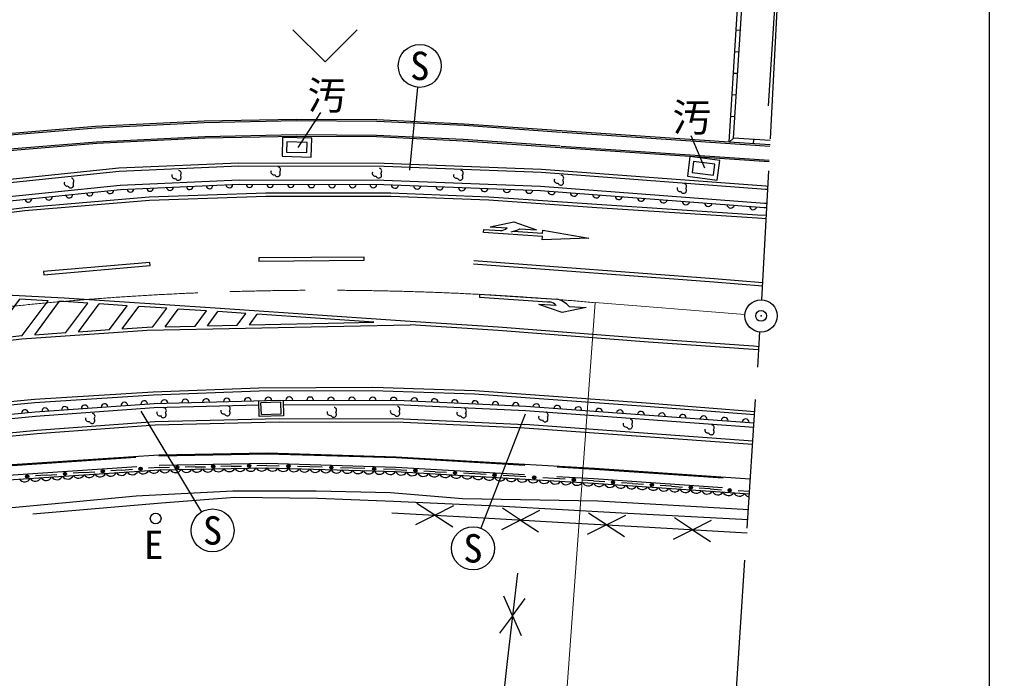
# Model space of a CAD drawing. Units: millimetres, scale not verified. Extents: x 40000 to 680000, y 20000 to 380000.
# Drawn here: x 533897 to 579000, y 283766 to 314413 of the extents above; entities that cross this region are included whole.
import ezdxf
from ezdxf.enums import TextEntityAlignment as Align

# ---------------------------------------------------------------- set-up
doc = ezdxf.new("R2010")
doc.units = ezdxf.units.MM
doc.header["$LTSCALE"] = 1000
doc.header["$PDMODE"] = 32
doc.header["$PDSIZE"] = 500
doc.linetypes.add('CHAIN', pattern=[18.5, 12, -1.5, 3.5, -1.5])
doc.linetypes.add('DASHED', pattern=[7.5, 6, -1.5])
for name, color, linetype, lineweight in [('M-BGD', 7, 'Continuous', 25), ('M-BGD-EXST', 7, 'Continuous', 25), ('M-BMK', 2, 'CHAIN', 13), ('M-BMK-SRVR', 3, 'Continuous', 25), ('M-STR-HTXT', 7, 'Continuous', 13), ('M-STR-STRC', 7, 'Continuous', 25), ('M-TTL-BAND', 7, 'Continuous', 25)]:
    doc.layers.add(name, color=color, linetype=linetype, lineweight=lineweight)
doc.layers.add('M-OTRS', color=6, linetype='Continuous')
doc.styles.add('ＭＳ ゴシック', font='')
doc.styles.get('ＭＳ ゴシック').set_extended_font_data('MS Gothic')

msp = doc.modelspace()

# ---------------------------------------------------------------- linework, layer by layer
at = {"layer": 'M-BGD', "linetype": 'DASHED'}
for p, q in [((568415, 301378), (569866, 329050)), ((565752, 260826), (568326, 299880)), ((540495, 291915), (533714, 291339)), ((543914, 292184), (540495, 291915)), ((547756, 292146), (543914, 292184)), ((551291, 291992), (547756, 292146)), ((556400, 291762), (551291, 291992)), ((561894, 291454), (556400, 291762)), ((567771, 291145), (561894, 291454))]:
    msp.add_line(p, q, dxfattribs=at)
at = {"layer": 'M-BGD'}
for p, q in [((568729, 310391), (569142, 316973)), ((566888, 308704), (567329, 315738)), ((567216, 313931), (567416, 313918)), ((567153, 312925), (567352, 312913)), ((567090, 311919), (567289, 311907)), ((567027, 310914), (567226, 310901)), ((566964, 309908), (567163, 309896)), ((546135, 308922), (546111, 308052)), ((547484, 308884), (546135, 308922)), ((547460, 308014), (547484, 308884)), ((566888, 308704), (567100, 308890)), ((568028, 308628), (568041, 308827)), ((546111, 308052), (547460, 308014)), ((565068, 308033), (564950, 307120)), ((566456, 307853), (565068, 308033)), ((566338, 306940), (566456, 307853)), ((564950, 307120), (566338, 306940)), ((546055, 296611), (545126, 296580)), ((545144, 296050), (545126, 296580)), ((546073, 296082), (546055, 296611)), ((545144, 296050), (546073, 296082)), ((567992, 294809), (557391, 295575)), ((543740, 293638), (543264, 293630)), ((543740, 293638), (544216, 293647)), ((545407, 293668), (544931, 293659)), ((545407, 293668), (545977, 293651)), ((547970, 293593), (546831, 293626)), ((535140, 293227), (534639, 293193)), ((535140, 293227), (535641, 293261)), ((536895, 293344), (536394, 293311)), ((536895, 293344), (537397, 293378)), ((538650, 293462), (538149, 293428)), ((538650, 293462), (539152, 293495)), ((540405, 293579), (539904, 293546)), ((540405, 293579), (540882, 293588)), ((542073, 293609), (541596, 293600)), ((542073, 293609), (542549, 293617)), ((549963, 293535), (548824, 293568)), ((551386, 293494), (550817, 293510)), ((551386, 293494), (551912, 293463)), ((553227, 293386), (552701, 293417)), ((553227, 293386), (553753, 293356)), ((555594, 293248), (554542, 293310)), ((557435, 293141), (556383, 293202)), ((559275, 293034), (558224, 293095)), ((560590, 292957), (560064, 292988)), ((560590, 292957), (561107, 292922)), ((562398, 292833), (561882, 292868)), ((562398, 292833), (562915, 292798)), ((564206, 292709), (563690, 292744)), ((539323, 292261), (543818, 292492)), ((543818, 292492), (547698, 292492)), ((547698, 292492), (551156, 292415)), ((551156, 292415), (554499, 292146)), ((564206, 292709), (564723, 292673)), ((566014, 292585), (565498, 292620)), ((566014, 292585), (566531, 292549)), ((567822, 292461), (567306, 292496)), ((567837, 292460), (567822, 292461)), ((532254, 291608), (536057, 291954)), ((536057, 291954), (539323, 292261)), ((553202, 291364), (552366, 291912)), ((554499, 292146), (560780, 292031)), ((560780, 292031), (567806, 291623)), ((551205, 291477), (555199, 291252)), ((553202, 291364), (554095, 291815)), ((557196, 291139), (556359, 291687)), ((557196, 291139), (558089, 291589)), ((561190, 290913), (560353, 291461)), ((553202, 291364), (552309, 290914)), ((553202, 291364), (554039, 290816)), ((555199, 291252), (559193, 291026)), ((557196, 291139), (556303, 290688)), ((557196, 291139), (558032, 290591)), ((559193, 291026), (563186, 290800)), ((561190, 290913), (562082, 291364)), ((565183, 290688), (564347, 291236)), ((565183, 290688), (566076, 291138)), ((561190, 290913), (560297, 290463)), ((561190, 290913), (562026, 290365)), ((563186, 290800), (567180, 290575)), ((565183, 290688), (564290, 290237)), ((565183, 290688), (566020, 290140)), ((567180, 290575), (567727, 290544)), ((557045, 288669), (556590, 284695)), ((556818, 286682), (556419, 287599)), ((556818, 286682), (557413, 287485)), ((556818, 286682), (556222, 285878)), ((556818, 286682), (557216, 285764)), ((556590, 284695), (556136, 280721))]:
    msp.add_line(p, q, dxfattribs=at)
for points in [[(568803, 308777), (567100, 308890), (567542, 315930)], [(568792, 308577), (566888, 308704), (559092, 309231), (554572, 309544), (550518, 309737), (546772, 309764), (542487, 309675), (537437, 309429), (532407, 309017), (527912, 308454)], [(568751, 307788), (565068, 308033), (559038, 308443), (554526, 308756), (550496, 308947), (546777, 308974), (542514, 308885), (537489, 308640), (532489, 308231), (528015, 307670)], [(466067, 293250), (477819, 295761), (489724, 298346), (501087, 300861), (509455, 302747), (515424, 304104), (520248, 305112), (525729, 306013), (531815, 306813), (538521, 307508), (544093, 307752), (550852, 307733), (558173, 307455), (568597, 306672), (568692, 306666)], [(466098, 293104), (477851, 295615), (489757, 298199), (501120, 300715), (509488, 302601), (515456, 303957), (520276, 304964), (525751, 305864), (531832, 306664), (538532, 307359), (544096, 307602), (550849, 307583), (558164, 307306), (568586, 306523), (568684, 306516)], [(466276, 292272), (478030, 294784), (489939, 297369), (501305, 299885), (509676, 301772), (515637, 303127), (520432, 304128), (525875, 305023), (531932, 305820), (538594, 306511), (544113, 306752), (550832, 306733), (558116, 306457), (568525, 305675), (568640, 305667)], [(484457, 296384), (489896, 297564), (501262, 300081), (509631, 301967), (515594, 303322), (520395, 304325), (525846, 305221), (531908, 306019), (538580, 306710), (544109, 306952), (550836, 306933), (558128, 306656), (568539, 305874), (568650, 305867)], [(521516, 294565), (527930, 295512), (534633, 296165), (540158, 296563), (545956, 296710), (551781, 296690), (557441, 296424), (568048, 295658)], [(521549, 294368), (527954, 295313), (534650, 295965), (540167, 296364), (545029, 296487)], [(546152, 296710), (546176, 295985), (545047, 295947), (545022, 296687)], [(546159, 296510), (551776, 296490), (557429, 296224), (568035, 295458)], [(521657, 293727), (528033, 294668), (534705, 295318), (540199, 295714), (545966, 295860), (551760, 295840), (557391, 295575)], [(521682, 293579), (528051, 294519), (534717, 295168), (540206, 295564), (545967, 295710), (551756, 295690), (557382, 295425), (567982, 294660)], [(495763, 286318), (503041, 288026), (508216, 289263), (513631, 290450), (519009, 291468), (526453, 292689), (533322, 293697), (540380, 294169), (545411, 294258), (551412, 294083), (560628, 293546), (567876, 293048)], [(495449, 285535), (503200, 287355), (508370, 288590), (513769, 289773), (519129, 290788), (526559, 292007), (533396, 293010), (540410, 293479), (545407, 293568), (551382, 293394), (560584, 292857), (567831, 292360)]]:
    msp.add_lwpolyline(points, dxfattribs=at)
at = {"layer": 'M-BGD', "linetype": 'DASHED'}
for points in [[(568789, 308507), (565116, 308751), (559087, 309161), (554568, 309475), (550516, 309667), (546773, 309694), (542489, 309605), (537442, 309359), (532415, 308948), (527921, 308384)], [(568755, 307858), (565073, 308102), (559043, 308513), (554530, 308826), (550498, 309017), (546777, 309044), (542512, 308955), (537484, 308710), (532482, 308301), (528006, 307740)], [(495773, 286279), (503050, 287987), (508225, 289224), (513639, 290410), (519016, 291428), (526459, 292649), (533327, 293657), (540382, 294129), (545411, 294218), (551410, 294043), (560625, 293506), (567873, 293008)], [(495873, 285850), (503151, 287559), (508323, 288795), (513727, 289979), (519093, 290995), (526527, 292215), (533373, 293219), (540401, 293689), (545408, 293778), (551391, 293603), (560597, 293067), (567844, 292569)]]:
    msp.add_lwpolyline(points, dxfattribs=at)
at = {"layer": 'M-BGD'}
for points in [[(547279, 308690), (546328, 308716), (546316, 308247), (547266, 308220)], [(566232, 307680), (565241, 307808), (565174, 307293), (566166, 307164)]]:
    msp.add_lwpolyline(points, close=True, dxfattribs=at)
for centre, radius in [((541239, 293594), 75), ((541239, 293594), 49.5), ((542906, 293623), 75), ((542906, 293623), 49.5), ((542906, 293623), 24.5), ((544574, 293653), 75), ((544574, 293653), 49.5), ((544574, 293653), 24.5), ((546404, 293639), 75), ((546404, 293639), 49.5), ((546404, 293639), 24.5), ((548397, 293581), 75), ((548397, 293581), 49.5), ((534262, 293168), 75), ((534262, 293168), 49.5), ((534262, 293168), 24.5), ((536018, 293286), 75), ((536018, 293286), 49.5), ((536018, 293286), 24.5), ((537773, 293403), 75), ((537773, 293403), 49.5), ((537773, 293403), 24.5), ((539528, 293520), 75), ((539528, 293520), 49.5), ((539528, 293520), 24.5), ((541239, 293594), 24.5), ((548397, 293581), 24.5), ((550390, 293523), 75), ((550390, 293523), 49.5), ((550390, 293523), 24.5), ((552307, 293440), 75), ((552307, 293440), 49.5), ((552307, 293440), 24.5), ((554148, 293333), 75), ((554148, 293333), 49.5), ((554148, 293333), 24.5), ((555988, 293225), 75), ((555988, 293225), 49.5), ((555988, 293225), 24.5), ((557829, 293118), 75), ((557829, 293118), 49.5), ((557829, 293118), 24.5), ((559670, 293011), 75), ((559670, 293011), 49.5), ((559670, 293011), 24.5), ((561494, 292895), 75), ((561494, 292895), 49.5), ((561494, 292895), 24.5), ((563302, 292771), 75), ((563302, 292771), 49.5), ((563302, 292771), 24.5), ((565110, 292647), 75), ((565110, 292647), 49.5), ((565110, 292647), 24.5), ((566918, 292523), 75), ((566918, 292523), 49.5), ((566918, 292523), 24.5)]:
    msp.add_circle(centre, radius, dxfattribs=at)
for centre, radius, start, end in [((543653, 306736), 154, 183.8063, 1.2088), ((544593, 306761), 160, 183.523, 356.1538), ((545553, 306758), 160, 183.5221, 356.1556), ((546513, 306756), 160, 183.5225, 356.1558), ((547472, 306753), 160, 183.5237, 356.1539), ((548432, 306750), 160, 183.5213, 356.1554), ((549392, 306748), 160, 183.5232, 356.156), ((550352, 306745), 160, 183.523, 356.1538), ((551353, 306739), 175, 186.1565, 349.4948), ((536214, 306274), 160, 189.4288, 2.4041), ((537166, 306372), 160, 189.4276, 2.407), ((538117, 306471), 160, 189.4285, 2.4053), ((539054, 306534), 154, 183.8075, 1.2067), ((539974, 306574), 154, 183.808, 1.2079), ((540894, 306615), 154, 183.8075, 1.2067), ((541813, 306655), 154, 183.808, 1.2079), ((542733, 306695), 154, 183.8084, 1.2058), ((552394, 306699), 175, 186.1565, 349.4948), ((553434, 306660), 175, 186.1575, 349.4938), ((554475, 306620), 175, 186.1565, 349.4948), ((555516, 306581), 175, 186.1581, 349.4932), ((556556, 306541), 175, 186.1565, 349.4948), ((557597, 306502), 175, 186.1591, 349.4922), ((558639, 306443), 176, 184.1648, 347.2446), ((559679, 306365), 176, 184.1665, 347.2439), ((560720, 306287), 176, 184.1664, 347.2453), ((534310, 306076), 160, 189.4276, 2.407), ((535262, 306175), 160, 189.4285, 2.4053), ((561761, 306209), 176, 184.1654, 347.2449), ((562802, 306131), 176, 184.1654, 347.2449), ((563843, 306053), 176, 184.1654, 347.2449), ((564884, 305974), 176, 184.1654, 347.2449), ((565924, 305896), 176, 184.167, 347.2434), ((566965, 305818), 176, 184.1654, 347.2449), ((568006, 305740), 176, 184.1648, 347.2446), ((543541, 296637), 162, 5.5471, 177.3524), ((544507, 296662), 162, 5.5466, 177.3544), ((545473, 296686), 162, 5.5471, 177.3524), ((546442, 296696), 162, 4.1376, 175.4708), ((547413, 296693), 162, 4.1364, 175.4726), ((548383, 296690), 162, 4.1369, 175.4706), ((549354, 296686), 162, 4.1369, 175.4706), ((550325, 296683), 162, 4.1387, 175.4712), ((551296, 296680), 162, 4.1369, 175.4706), ((552252, 296660), 158, 0.0619, 174.5404), ((535093, 296194), 154, 5.587, 182.6712), ((536014, 296260), 154, 5.5874, 182.6691), ((536935, 296327), 154, 5.5874, 182.6691), ((537856, 296393), 154, 5.587, 182.6712), ((538777, 296460), 154, 5.5874, 182.6691), ((539698, 296526), 154, 5.5874, 182.6691), ((540641, 296564), 162, 5.5466, 177.3544), ((541608, 296589), 162, 5.5483, 177.3527), ((542574, 296613), 162, 5.5457, 177.3553), ((553196, 296616), 158, 0.0631, 174.5417), ((554139, 296572), 158, 0.0614, 174.5425), ((555083, 296527), 158, 0.0637, 174.5412), ((556026, 296483), 158, 0.0614, 174.5425), ((556969, 296438), 158, 0.0626, 174.5407), ((557927, 296375), 163, 0.4541, 171.2831), ((558899, 296305), 163, 0.4557, 171.2838), ((559872, 296235), 163, 0.4557, 171.2838), ((534155, 296107), 161, 9.3841, 181.7415), ((560844, 296165), 163, 0.4557, 171.2838), ((561817, 296094), 163, 0.4557, 171.2838), ((562789, 296024), 163, 0.4557, 171.2838), ((563762, 295954), 163, 0.4557, 171.2838), ((564734, 295884), 163, 0.4557, 171.2838), ((565707, 295814), 163, 0.4551, 171.2835), ((566680, 295743), 163, 0.4557, 171.2838), ((567652, 295673), 163, 0.4557, 171.2838), ((535641, 293296), 285, 212.1119, 335.5393), ((536142, 293329), 285, 212.1113, 335.5384), ((536643, 293363), 285, 212.1123, 335.5383), ((537144, 293396), 285, 212.1108, 335.5398), ((537645, 293430), 285, 212.1113, 335.5384), ((538146, 293463), 285, 212.113, 335.5376), ((538647, 293497), 285, 212.1115, 335.5391), ((539148, 293530), 285, 212.112, 335.5376), ((539649, 293564), 285, 212.113, 335.5376), ((540150, 293597), 285, 212.1134, 335.5378), ((540657, 293617), 283, 209.0681, 332.9645), ((541157, 293626), 283, 209.0672, 332.9645), ((541657, 293634), 283, 209.069, 332.9637), ((542156, 293643), 283, 209.069, 332.9637), ((542656, 293652), 283, 209.069, 332.9637), ((543156, 293661), 283, 209.068, 332.9637), ((543655, 293670), 283, 209.069, 332.9637), ((544155, 293679), 283, 209.0693, 332.9639), ((544655, 293688), 283, 209.0686, 332.963), ((545155, 293696), 283, 209.069, 332.9637), ((545660, 293692), 282, 206.2148, 330.4459), ((546158, 293678), 282, 206.2137, 330.4477), ((546656, 293663), 282, 206.2134, 330.4473), ((547153, 293649), 282, 206.2139, 330.4459), ((547651, 293634), 282, 206.2148, 330.4459), ((548149, 293620), 282, 206.216, 330.4453), ((548647, 293605), 282, 206.2134, 330.4473), ((549145, 293591), 282, 206.2134, 330.4473), ((549643, 293576), 282, 206.2151, 330.4453), ((550141, 293562), 282, 206.2148, 330.4459), ((550639, 293547), 282, 206.2148, 330.4459), ((551137, 293533), 282, 206.2137, 330.4477), ((551646, 293522), 294, 205.9377, 327.3917), ((552157, 293492), 294, 205.9389, 327.3911), ((552668, 293462), 294, 205.9389, 327.3911), ((553180, 293433), 294, 205.938, 327.3921), ((553691, 293403), 294, 205.9384, 327.3906), ((554202, 293373), 294, 205.9393, 327.3907), ((554713, 293343), 294, 205.9377, 327.3917), ((555225, 293313), 294, 205.9389, 327.3911), ((534138, 293195), 285, 212.1115, 335.5391), ((534639, 293229), 285, 212.112, 335.5376), ((535140, 293262), 285, 212.113, 335.5376), ((555736, 293284), 294, 205.938, 327.3921), ((556247, 293254), 294, 205.938, 327.3921), ((556758, 293224), 294, 205.938, 327.3921), ((557269, 293194), 294, 205.9377, 327.3917), ((557781, 293164), 294, 205.9389, 327.3911), ((558292, 293135), 294, 205.9389, 327.3911), ((558803, 293105), 294, 205.9384, 327.3906), ((559314, 293075), 294, 205.9393, 327.3907), ((559826, 293045), 294, 205.9393, 327.3907), ((560337, 293016), 294, 205.9377, 327.3917), ((560844, 292976), 286, 204.4818, 327.6642), ((561347, 292941), 286, 204.482, 327.6624), ((561849, 292907), 286, 204.4829, 327.6624), ((562351, 292873), 286, 204.4815, 327.6638), ((562853, 292838), 286, 204.4832, 327.6618), ((563355, 292804), 286, 204.4815, 327.6638), ((563857, 292769), 286, 204.482, 327.6624), ((564360, 292735), 286, 204.4815, 327.6638), ((564862, 292700), 286, 204.4832, 327.6618), ((565364, 292666), 286, 204.4829, 327.6624), ((565866, 292631), 286, 204.4815, 327.6638), ((566368, 292597), 286, 204.4822, 327.6628), ((566870, 292562), 286, 204.4815, 327.6638), ((567373, 292528), 286, 204.482, 327.6624), ((567875, 292493), 286, 204.4815, 259.1512)]:
    msp.add_arc(centre, radius, start, end, dxfattribs=at)
at = {"layer": 'M-BGD-EXST'}
for p, q in [((546604, 313934), (548104, 312434)), ((548104, 312434), (549604, 313934)), ((552411, 311259), (552030, 307411)), ((547895, 310092), (546846, 308456)), ((565117, 309011), (565744, 307506)), ((539536, 296198), (542359, 291511)), ((557416, 296060), (555347, 290753))]:
    msp.add_line(p, q, dxfattribs=at)
for centre, radius in [((552510, 312254), 1000), ((540231, 291209), 250), ((542875, 290654), 1000), ((554984, 289822), 1000)]:
    msp.add_circle(centre, radius, dxfattribs=at)
for centre, radius, start, end in [((541114, 307156), 136, 161.2409, 288.1113), ((541284, 307065), 133, 196.9552, 44.3257), ((541286, 307258), 136, 313.1696, 80.0399), ((545725, 307325), 136, 161.244, 288.1105), ((545895, 307235), 133, 196.9552, 44.3257), ((545898, 307427), 136, 313.1696, 80.0399), ((550433, 307261), 136, 161.2418, 288.1121), ((550603, 307171), 133, 196.9558, 44.325), ((550606, 307364), 136, 313.1687, 80.039), ((554217, 307162), 136, 161.2406, 288.1138), ((554387, 307072), 133, 196.9552, 44.3257), ((554389, 307264), 136, 313.1696, 80.0399), ((559066, 307036), 136, 313.1696, 80.0399), ((536117, 306799), 136, 161.2406, 288.1138), ((536287, 306709), 133, 196.9541, 44.3267), ((536289, 306902), 136, 313.167, 80.0402), ((558894, 306934), 136, 161.244, 288.1105), ((559064, 306843), 133, 196.9552, 44.3257), ((564779, 306653), 136, 313.167, 80.0402), ((564607, 306551), 136, 161.2406, 288.1138), ((564777, 306461), 133, 196.9541, 44.3267), ((540592, 296221), 136, 313.1687, 80.039), ((543562, 296310), 136, 313.167, 80.0402), ((548506, 296243), 136, 313.167, 80.0402), ((551448, 296289), 136, 313.1696, 80.0399), ((554542, 296213), 136, 313.1696, 80.0399), ((537105, 295853), 136, 161.244, 288.1105), ((537277, 295955), 136, 313.1696, 80.0399), ((540420, 296119), 136, 161.2418, 288.1121), ((540589, 296029), 133, 196.9541, 44.3267), ((543389, 296208), 136, 161.2406, 288.1138), ((543559, 296118), 133, 196.9541, 44.3267), ((548334, 296141), 136, 161.2406, 288.1138), ((548504, 296051), 133, 196.9541, 44.3267), ((551276, 296187), 136, 161.2409, 288.1113), ((551446, 296097), 133, 196.9552, 44.3257), ((554370, 296111), 136, 161.2409, 288.1113), ((554540, 296021), 133, 196.9552, 44.3257), ((558167, 295921), 136, 161.2421, 288.1096), ((558337, 295831), 133, 196.9552, 44.3257), ((558340, 296024), 136, 313.1721, 80.0357), ((537274, 295762), 133, 196.9552, 44.3257), ((562097, 295598), 136, 161.2418, 288.1121), ((562267, 295508), 133, 196.9541, 44.3267), ((562269, 295700), 136, 313.1687, 80.039), ((566062, 295428), 136, 313.1696, 80.0399), ((565890, 295326), 136, 161.2406, 288.1138), ((566060, 295236), 133, 196.9552, 44.3257)]:
    msp.add_arc(centre, radius, start, end, dxfattribs=at)
at = {"layer": 'M-BMK'}
msp.add_line((567628, 300688), (560666, 301244), dxfattribs=at)
msp.add_arc((547972, 162093), 139728, 84.78739, 102.38775, dxfattribs=at)
at = {"layer": 'M-BMK-SRVR'}
msp.add_circle((568376, 300629), 750, dxfattribs=at)
at = {"layer": 'M-OTRS'}
msp.add_point((568376, 300629), dxfattribs=at)
msp.add_point((568376, 300629), dxfattribs=at)
msp.add_point((568376, 300629), dxfattribs=at)
msp.add_point((568376, 300629), dxfattribs=at)
msp.add_point((568376, 300629), dxfattribs=at)
at = {"layer": 'M-STR-HTXT'}
msp.add_line((558583, 272696), (560666, 301244), dxfattribs=at)
at = {"layer": 'M-STR-STRC'}
for p, q in [((555787, 304774), (556882, 304995)), ((556882, 304995), (557937, 304630)), ((555474, 304501), (555484, 304647)), ((558211, 304317), (555474, 304501)), ((555484, 304647), (556272, 304594)), ((555787, 304774), (556569, 304722)), ((558221, 304464), (556846, 304556)), ((557156, 304683), (557937, 304630)), ((558221, 304464), (558231, 304611)), ((558231, 304611), (560366, 304247)), ((558201, 304171), (558211, 304317)), ((560366, 304247), (558201, 304171)), ((545022, 303171), (549928, 303213)), ((535033, 302539), (539978, 302967)), ((532535, 299545), (533911, 301406)), ((535227, 301336), (533911, 301406)), ((534028, 299714), (535227, 301336)), ((534618, 299754), (535766, 301307)), ((555292, 301642), (555282, 301493)), ((555282, 301493), (558442, 301284)), ((555292, 301642), (558871, 301405)), ((536058, 299852), (537072, 301224)), ((536647, 299892), (537606, 301189)), ((538910, 301104), (537606, 301189)), ((538087, 299990), (538910, 301104)), ((538677, 300030), (539444, 301069)), ((540749, 300983), (539444, 301069)), ((540107, 300115), (540749, 300983)), ((540675, 300127), (541283, 300948)), ((542587, 300862), (541283, 300948)), ((542065, 300156), (542587, 300862)), ((559129, 300786), (558046, 301164)), ((558851, 301107), (558056, 301160)), ((558442, 301284), (558563, 301276)), ((560243, 301015), (559130, 300789)), ((559448, 301068), (560243, 301015)), ((542634, 300168), (543121, 300827)), ((544423, 300738), (543121, 300827)), ((544023, 300197), (544423, 300738)), ((544592, 300209), (544956, 300702)), ((550375, 300331), (544956, 300702)), ((536647, 299892), (538087, 299990)), ((540675, 300127), (542065, 300156)), ((542634, 300168), (544023, 300197)), ((534618, 299754), (536058, 299852))]:
    msp.add_line(p, q, dxfattribs=at)
for points in [[(568620, 305290), (568216, 305319), (560744, 305801), (555727, 306153), (551161, 306328), (545346, 306332), (539929, 306141), (534131, 305660), (527479, 304818), (521561, 303907), (515132, 302554), (505294, 300262), (497524, 298414), (488003, 296307), (478199, 294166), (466386, 291623)], [(568612, 305140), (568205, 305170), (560734, 305651), (555719, 306003), (551158, 306178), (545349, 306182), (539938, 305992), (534146, 305511), (527500, 304669), (521588, 303759), (515164, 302408), (505328, 300116), (497558, 298268), (488035, 296160), (478230, 294020), (466418, 291476)], [(539978, 302967), (539965, 303116), (535020, 302688), (535033, 302539)], [(549928, 303213), (549927, 303363), (545021, 303321), (545022, 303171)], [(555024, 303198), (566198, 302365), (568457, 302181)], [(555013, 303048), (566186, 302216), (568449, 302031)], [(552063, 300366), (542993, 300986), (535971, 301447), (530573, 301734)], [(537072, 301224), (535962, 301297), (535766, 301307)], [(526718, 298727), (534014, 299563), (539842, 299959), (548982, 300152), (552056, 300217)], [(538677, 300030), (539836, 300109), (540107, 300115)], [(544592, 300209), (548979, 300302), (550375, 300331)], [(568271, 299046), (568013, 299068), (563138, 299412), (556148, 299949), (552056, 300217)], [(568281, 299196), (568024, 299218), (563149, 299561), (556158, 300098), (552063, 300366)], [(532535, 299545), (534000, 299713), (534028, 299714)], [(466676, 283955), (478410, 286440), (488773, 288619), (498296, 290581), (507428, 292418), (515284, 293961), (519566, 294783), (524247, 295574), (529261, 296241), (534603, 296750), (540122, 297102), (545034, 297291), (550329, 297311), (555066, 297153), (563032, 296579), (568083, 296187)], [(466707, 283808), (478441, 286293), (488803, 288472), (498326, 290434), (507457, 292271), (515312, 293814), (519592, 294635), (524270, 295425), (529278, 296092), (534615, 296601), (540129, 296952), (545037, 297141), (550327, 297161), (555058, 297003), (563021, 296429), (568073, 296037)]]:
    msp.add_lwpolyline(points, dxfattribs=at)
for centre, radius, start, end in [((556238, 305083), 490, 270.8631, 312.4816), ((556636, 305513), 980, 277.5622, 302.0669), ((558685, 300426), 996, 40.0573, 79.253), ((558470, 300787), 498, 40.0565, 79.2538)]:
    msp.add_arc(centre, radius, start, end, dxfattribs=at)
at = {"layer": 'M-TTL-BAND'}
msp.add_line((579000, 20000), (579000, 370000), dxfattribs=at)

# ---------------------------------------------------------------- texts
at = {"layer": 'M-BGD-EXST', "style": 'ＭＳ ゴシック'}
for s, p in [('S', (552510, 312254)), ('汚', (548197, 310882)), ('汚', (565161, 309860)), ('S', (542875, 290654)), ('E', (540142, 289986)), ('S', (554984, 289822))]:
    msp.add_text(s, height=1320, dxfattribs=at).set_placement(p, align=Align.MIDDLE_CENTER)

doc.saveas('drawing.dxf')
